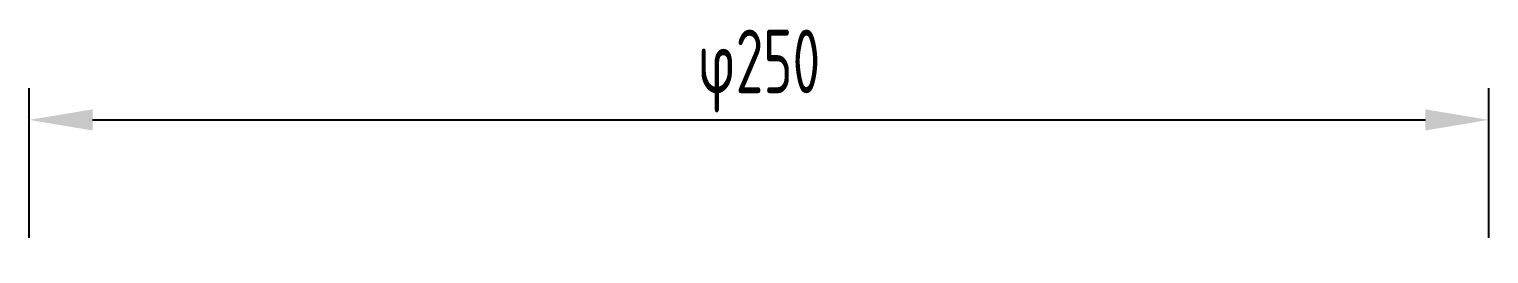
# Model space of a CAD drawing. Extents: x 1431 to 2420, y 1211 to 2052.
# Drawn here: x 2112.6 to 2170.1, y 2012.3 to 2021.2 of the extents above; entities that cross this region are included whole.
import ezdxf

# ---------------------------------------------------------------- set-up
doc = ezdxf.new("R2010")
doc.units = 0
doc.layers.get('DEFPOINTS').update_dxf_attribs({"linetype": 'CONTINUOUS'})
doc.layers.add('细实线', color=7, linetype='CONTINUOUS')
doc.styles.get("Standard").update_dxf_attribs({"font": 'isocp.shx', "width": 0.707, "bigfont": 'hztxt.shx'})
doc.dimstyles.new('ISO-25', dxfattribs={"dimtxt": 2.5, "dimasz": 2.5, "dimexe": 1.25, "dimexo": 0.625, "dimtad": 1, "dimtxsty": 'STANDARD', "dimcen": 2.5, "dimazin": 3, "dimtfac": 1, "dimtmove": 0, "dimatfit": 3})

# ---------------------------------------------------------------- blocks, each defined once
blk = doc.blocks.new('*D38')
at = {"layer": 'DEFPOINTS', "color": 0}
for p in [(2170.083, 2017.601), (2112.583, 2012.34), (2170.083, 2012.34)]:
    blk.add_point(p, dxfattribs=at)
at = {"layer": '细实线', "color": 0}
for p, q in [((2112.583, 2012.965), (2112.583, 2018.851)), ((2170.083, 2012.965), (2170.083, 2018.851)), ((2115.083, 2017.601), (2167.583, 2017.601))]:
    blk.add_line(p, q, dxfattribs=at)
for points in [[(2115.083, 2018.018), (2115.083, 2017.185), (2112.583, 2017.601)], [(2167.583, 2018.018), (2167.583, 2017.185), (2170.083, 2017.601)]]:
    blk.add_solid(points, dxfattribs=at)
at = {"layer": '细实线', "color": 0, "insert": (2141.333, 2019.525), "char_height": 2.5, "attachment_point": 5}
blk.add_mtext('φ250', dxfattribs=at)

msp = doc.modelspace()

# ---------------------------------------------------------------- dimensions: what is measured, and where the dimension line sits
at = {"layer": '细实线', "color": 0}
dim = msp.add_linear_dim(base=(2170.083, 2017.601), p1=(2112.583, 2012.34), p2=(2170.083, 2012.34), text='φ250', dimstyle='ISO-25', dxfattribs=at)
dim.commit()
dim.dimension.update_dxf_attribs({"geometry": '*D38', "text_midpoint": (2141.333, 2019.525)})

doc.saveas('drawing.dxf')
